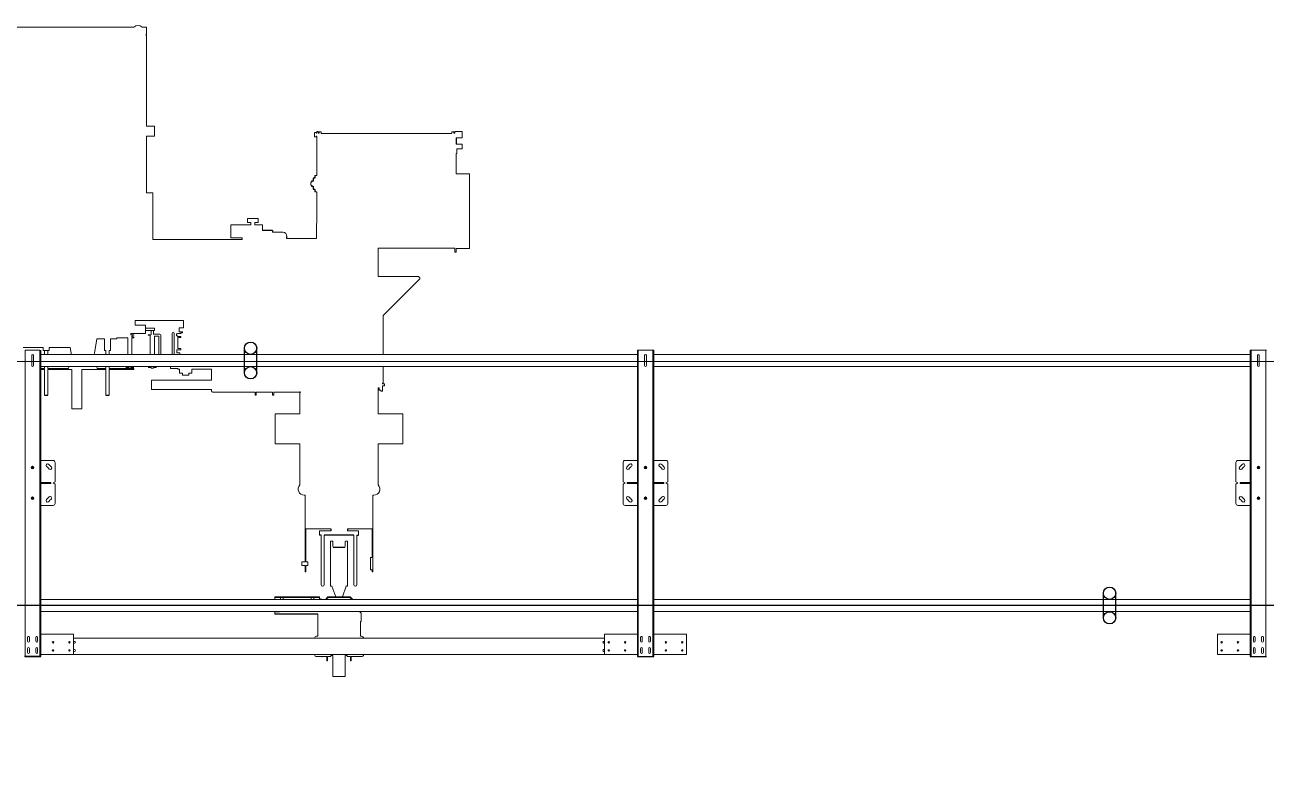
# Model space of a CAD drawing. Header units: inches. Extents: x -26985 to 86262, y -10753 to 149570.
# Drawn here: x -5993 to 83, y 132833 to 136526 of the extents above; entities that cross this region are included whole.
import ezdxf

# ---------------------------------------------------------------- set-up
doc = ezdxf.new("R2010")
doc.units = ezdxf.units.IN
doc.header["$MEASUREMENT"] = 0
doc.linetypes.add('CENTER2', pattern=[1.125, 0.75, -0.125, 0.125, -0.125])
doc.layers.add('DUCT-回风中心线', color=5, linetype='CENTER2')

msp = doc.modelspace()

# ---------------------------------------------------------------- linework, layer by layer
at = {"color": 0, "linetype": 'Continuous', "lineweight": 0}
for p, q in [((-5459.2, 136515.3), (-6130.8, 136515.3)), ((-5396.8, 136515.3), (-5418.4, 136515.3)), ((-5398.8, 136478.3), (-5396.8, 136478.3)), ((-5396.8, 136475.8), (-5398.8, 136475.8)), ((-5396.8, 136515.3), (-5396.8, 136478.3)), ((-5396.8, 136030.3), (-5396.8, 136475.8)), ((-5358.8, 136030.3), (-5396.8, 136030.3)), ((-5358.8, 135980.3), (-5358.8, 136030.3)), ((-4575.3, 135978.3), (-4575.3, 135998.3)), ((-4565.3, 135998.3), (-4575.3, 135998.3)), ((-4565.3, 135998.3), (-4565.3, 135993.3)), ((-4564.8, 135993.3), (-4565.3, 135993.3)), ((-4564.8, 135983.3), (-4565.3, 135983.3)), ((-4565.3, 135983.3), (-4565.3, 135978.3)), ((-4564.8, 135997.3), (-4563.8, 135997.3)), ((-4564.8, 135993.3), (-4564.8, 135997.3)), ((-4564.8, 135979.3), (-4564.8, 135983.3)), ((-4563.8, 135997.3), (-4563.8, 136003.3)), ((-4557.8, 136003.3), (-4563.8, 136003.3)), ((-4557.8, 136003.3), (-4557.8, 135996.3)), ((-4557.8, 135996.3), (-4552.8, 135996.3)), ((-4552.8, 136000.4), (-4552.8, 136001.8)), ((-4542.8, 136001.8), (-4552.8, 136001.8)), ((-4552.8, 136000.4), (-4552.8, 135996.3)), ((-4542.8, 136001.8), (-4542.8, 136000.4)), ((-4542.8, 135996.3), (-4542.8, 136000.4)), ((-4542.8, 135996.3), (-4541.8, 135996.3)), ((-4541.8, 135996.3), (-4541.8, 135993.3)), ((-3903.8, 135993.3), (-4541.8, 135993.3)), ((-3903.8, 135993.3), (-3903.8, 135996.3)), ((-3903.8, 135996.3), (-3902.8, 135996.3)), ((-3902.8, 135996.3), (-3902.8, 136001.8)), ((-3892.8, 136001.8), (-3902.8, 136001.8)), ((-3892.8, 136001.8), (-3892.8, 136000.4)), ((-3892.8, 135996.3), (-3892.8, 136000.4)), ((-3892.8, 135996.3), (-3887.8, 135996.3)), ((-3887.8, 135996.3), (-3887.8, 136003.3)), ((-3881.8, 136003.3), (-3887.8, 136003.3)), ((-3851.8, 136003.3), (-3881.8, 136003.3)), ((-3851.8, 136003.3), (-3851.8, 135973.3)), ((-5396.8, 135703.3), (-5396.8, 135980.3)), ((-5396.8, 135980.3), (-5358.8, 135980.3)), ((-4565.3, 135978.3), (-4575.3, 135978.3)), ((-4564.8, 135979.3), (-4563.8, 135979.3)), ((-4563.8, 135979.3), (-4563.8, 135788.8)), ((-3881.8, 135973.3), (-3851.8, 135973.3)), ((-3868.7, 135942.4), (-3881.8, 135942.4)), ((-3851.8, 135942.4), (-3868.7, 135942.4)), ((-3851.8, 135942.4), (-3851.8, 135921.2)), ((-3851.8, 135921.2), (-3851.8, 135918.3)), ((-3877.8, 135896.4), (-3881.8, 135896.4)), ((-3881.8, 135795.8), (-3881.8, 135896.4)), ((-3851.8, 135918.3), (-3877.8, 135918.3)), ((-3877.8, 135918.3), (-3877.8, 135896.4)), ((-4592.8, 135740.8), (-4592.8, 135755.8)), ((-4589.3, 135755.8), (-4592.8, 135755.8)), ((-4589.3, 135740.8), (-4592.8, 135740.8)), ((-4581.8, 135760.8), (-4589.3, 135760.8)), ((-4573.3, 135775.4), (-4581.8, 135775.4)), ((-4573.3, 135785.4), (-4573.3, 135788.8)), ((-4563.8, 135788.8), (-4573.3, 135788.8)), ((-3881.8, 135795.8), (-3815.8, 135795.8)), ((-3815.8, 135795.8), (-3815.8, 135430.8)), ((-5396.8, 135703.3), (-5366.8, 135703.3)), ((-5366.8, 135703.3), (-5366.8, 135475.3)), ((-4581.8, 135735.8), (-4589.3, 135735.8)), ((-4573.3, 135721.3), (-4581.8, 135721.3)), ((-4573.3, 135707.8), (-4573.3, 135711.3)), ((-4563.8, 135707.8), (-4573.3, 135707.8)), ((-4563.8, 135707.8), (-4563.8, 135628.3)), ((-4564.8, 135479.3), (-4563.8, 135628.3)), ((-4902.8, 135578.3), (-4850.8, 135578.3)), ((-4902.8, 135558.3), (-4902.8, 135578.3)), ((-4886.8, 135558.3), (-4902.8, 135558.3)), ((-4886.8, 135558.3), (-4886.8, 135547.3)), ((-4850.8, 135558.3), (-4866.8, 135558.3)), ((-4866.8, 135558.3), (-4866.8, 135547.3)), ((-4850.8, 135558.3), (-4850.8, 135578.3)), ((-4983.8, 135547.3), (-4886.8, 135547.3)), ((-4983.8, 135547.3), (-4983.8, 135483.3)), ((-4866.8, 135547.3), (-4829.8, 135547.3)), ((-4829.8, 135519.3), (-4829.8, 135547.3)), ((-4779.8, 135510.3), (-4759.8, 135510.3)), ((-4759.8, 135510.3), (-4729.8, 135510.3)), ((-5366.8, 135475.3), (-4928.3, 135475.3)), ((-4983.8, 135483.3), (-4928.3, 135483.3)), ((-4928.3, 135475.3), (-4928.3, 135483.3)), ((-4709.8, 135479.3), (-4684.8, 135479.3)), ((-4644.8, 135479.3), (-4684.8, 135479.3)), ((-4644.8, 135479.3), (-4639.8, 135479.3)), ((-4574.8, 135479.3), (-4639.8, 135479.3)), ((-4574.8, 135479.3), (-4564.8, 135479.3)), ((-4262.8, 135293.9), (-4262.8, 135433.3)), ((-3887.8, 135433.3), (-4262.5, 135433.3)), ((-3887.8, 135433.3), (-3887.8, 135423.3)), ((-3887.8, 135413.3), (-3887.8, 135423.3)), ((-3881.8, 135413.3), (-3887.8, 135413.3)), ((-3881.8, 135423.3), (-3881.8, 135430.8)), ((-3815.8, 135430.8), (-3881.8, 135430.8)), ((-3881.8, 135413.3), (-3881.8, 135423.3)), ((-4070.8, 135293.9), (-4262.8, 135293.9)), ((-4238.9, 135103.3), (-4058.8, 135283.3)), ((-4058.8, 135284.6), (-4058.8, 135285.5)), ((-4058.8, 135283.3), (-4058.8, 135284.6)), ((-5453.3, 135079.3), (-5453.3, 135055.3)), ((-5453.3, 135079.3), (-5215.8, 135079.3)), ((-5215.8, 135043.3), (-5215.8, 135079.3)), ((-4238.9, 135103.3), (-4238.8, 135093.4)), ((-4238.8, 134912.8), (-4238.8, 135093.4)), ((-5473.8, 135015.3), (-5401.8, 135015.3)), ((-5473.8, 135008.3), (-5473.8, 135015.3)), ((-5453.3, 135055.3), (-5401.8, 135055.3)), ((-5401.8, 135055.3), (-5401.8, 135015.3)), ((-5358.8, 135040.3), (-5401.8, 135040.3)), ((-5401.8, 135030.3), (-5358.8, 135030.3)), ((-5373.8, 135030.3), (-5373.8, 135010.9)), ((-5373.8, 135030.3), (-5373.8, 135010.9)), ((-5363.8, 135030.3), (-5363.8, 135011.3)), ((-5363.8, 135030.3), (-5363.8, 135011.3)), ((-5331.8, 135011.3), (-5363.8, 135011.3)), ((-5358.8, 135030.3), (-5358.8, 135040.3)), ((-5271.8, 134912.8), (-5271.8, 135016.3)), ((-5261.8, 134912.8), (-5261.8, 135016.3)), ((-5244.8, 135013.8), (-5249.8, 135013.8)), ((-5249.8, 135003.8), (-5249.8, 135013.8)), ((-5244.8, 135015.8), (-5244.8, 135015.8)), ((-5244.8, 135015.8), (-5244.8, 135013.8)), ((-5229.3, 135015.8), (-5244.8, 135015.8)), ((-5244.8, 135015.8), (-5244.8, 135013.8)), ((-5236.8, 135043.3), (-5236.8, 135042.3)), ((-5236.8, 135043.3), (-5226.8, 135043.3)), ((-5236.8, 135024.3), (-5236.8, 135042.3)), ((-5236.8, 135024.3), (-5236.8, 135023.3)), ((-5236.8, 135023.3), (-5226.8, 135023.3)), ((-5229.3, 135018.3), (-5229.3, 135018.3)), ((-5229.3, 135018.3), (-5229.3, 135015.8)), ((-5229.3, 135018.3), (-5221.8, 135018.3)), ((-5229.3, 135018.3), (-5229.3, 135015.8)), ((-5215.8, 135043.3), (-5226.8, 135043.3)), ((-5221.8, 135023.3), (-5226.8, 135023.3)), ((-5221.8, 135023.3), (-5221.8, 135018.3)), ((-5652.1, 134919.3), (-5639.7, 134989.3)), ((-5639.7, 134989.3), (-5602.3, 134989.3)), ((-5602.3, 134931.3), (-5602.3, 134989.3)), ((-5574.3, 134931.3), (-5574.3, 134989.3)), ((-5574.3, 134989.3), (-5543.3, 134989.3)), ((-5543.3, 134994.3), (-5488.8, 134994.3)), ((-5543.3, 134989.3), (-5543.3, 134994.3)), ((-5488.8, 134912.8), (-5488.8, 134994.3)), ((-5458.8, 135008.3), (-5473.8, 135008.3)), ((-5468.8, 134999.3), (-5468.8, 135001.4)), ((-5458.8, 134999.3), (-5468.8, 134999.3)), ((-5468.8, 134994.3), (-5458.8, 134994.3)), ((-5468.8, 134912.8), (-5468.8, 134994.3)), ((-5464.7, 135006.3), (-5458.8, 135007.3)), ((-5458.8, 135007.3), (-5458.8, 135008.3)), ((-5458.8, 134994.3), (-5458.8, 134999.3)), ((-5388.8, 135008.3), (-5376.4, 135008.3)), ((-5388.8, 135008.3), (-5388.8, 135007.3)), ((-5388.8, 135008.3), (-5376.4, 135008.3)), ((-5383, 135006.3), (-5388.8, 135007.3)), ((-5383, 135006.3), (-5388.8, 135007.3)), ((-5378.8, 135001.4), (-5378.8, 134912.8)), ((-5378.8, 135001.4), (-5378.8, 134912.8)), ((-5358.8, 135001.3), (-5358.8, 134912.8)), ((-5358.8, 135001.3), (-5358.8, 134912.8)), ((-5336.8, 135001.3), (-5358.8, 135001.3)), ((-5336.8, 134912.8), (-5336.8, 135001.3)), ((-5326.8, 134912.8), (-5326.8, 135006.3)), ((-5249.8, 135003.8), (-5244.8, 135003.8)), ((-5244.8, 135003.8), (-5244.8, 135000.8)), ((-5244.8, 135003.8), (-5244.8, 135000.8)), ((-5244.8, 135000.8), (-5244.8, 135000.8)), ((-5244.8, 135000.8), (-5229.3, 135000.8)), ((-5244.3, 134995.3), (-5244.3, 134995.3)), ((-5244.3, 134995.3), (-5244.3, 134950.3)), ((-5228.9, 134995.3), (-5244.3, 134995.3)), ((-5244.3, 134995.3), (-5244.3, 134950.3)), ((-5244.3, 134950.3), (-5244.3, 134950.3)), ((-5244.3, 134950.3), (-5244.3, 134950.3)), ((-5244.3, 134950.3), (-5244.3, 134942.3)), ((-5244.3, 134950.3), (-5244.3, 134942.3)), ((-5229.3, 135000.8), (-5229.3, 134996.4)), ((-5229.3, 135000.8), (-5229.3, 134996.4)), ((-5229.3, 134996.4), (-5229.3, 134996.4)), ((-5229.3, 134996.4), (-5228.9, 134996.4)), ((-5228.9, 134996.4), (-5228.9, 134995.3)), ((-5228.9, 134996.4), (-5228.9, 134995.3)), ((-5902.3, 134946.3), (-6000.8, 134946.3)), ((-5990.8, 134933.3), (-5918.8, 134933.3)), ((-5990.8, 133433.3), (-5990.8, 134933.3)), ((-5959.1, 134908.3), (-5959.1, 134858.3)), ((-5950.6, 134858.3), (-5950.6, 134908.3)), ((-5918.8, 134933.3), (-5918.8, 133433.3)), ((-5914.8, 133433.3), (-5914.8, 134933.3)), ((-5914.8, 134912.8), (-2994.8, 134912.8)), ((-5902.3, 134931.3), (-5902.3, 134946.3)), ((-5874.3, 134931.3), (-5902.3, 134931.3)), ((-5896.3, 134912.8), (-5896.3, 134931.3)), ((-5880.3, 134912.8), (-5880.3, 134931.3)), ((-5874.3, 134931.3), (-5874.3, 134946.3)), ((-5770.4, 134946.3), (-5874.3, 134946.3)), ((-5765.6, 134919.3), (-5770.4, 134946.3)), ((-5765.6, 134919.3), (-5766.8, 134912.8)), ((-5652.1, 134919.3), (-5650.9, 134912.8)), ((-5596.3, 134931.3), (-5602.3, 134931.3)), ((-5596.3, 134912.8), (-5596.3, 134931.3)), ((-5574.3, 134931.3), (-5580.3, 134931.3)), ((-5580.3, 134912.8), (-5580.3, 134931.3)), ((-5248.8, 134934.8), (-5248.8, 134934.8)), ((-5248.8, 134934.8), (-5248.8, 134919.8)), ((-5229.3, 134934.8), (-5248.8, 134934.8)), ((-5248.8, 134934.8), (-5248.8, 134919.8)), ((-5248.8, 134919.8), (-5248.8, 134919.8)), ((-5248.8, 134919.8), (-5234.3, 134919.8)), ((-5244.3, 134942.3), (-5244.3, 134942.3)), ((-5244.3, 134942.3), (-5229.3, 134942.3)), ((-5234.3, 134919.8), (-5234.3, 134912.8)), ((-5234.3, 134919.8), (-5234.3, 134912.8)), ((-5229.3, 134942.3), (-5229.3, 134934.8)), ((-5229.3, 134942.3), (-5229.3, 134934.8)), ((-2994.8, 134933.3), (-2914.8, 134933.3)), ((-2994.8, 134933.3), (-2994.8, 133433.3)), ((-2990.8, 133433.3), (-2990.8, 134933.3)), ((-2959.1, 134908.3), (-2959.1, 134858.3)), ((-2950.6, 134858.3), (-2950.6, 134908.3)), ((-2918.8, 134933.3), (-2918.8, 133433.3)), ((-2914.8, 133433.3), (-2914.8, 134933.3)), ((-2914.8, 134912.8), (5.2, 134912.8)), ((5.2, 134933.3), (85.2, 134933.3)), ((5.2, 134933.3), (5.2, 133433.3)), ((9.2, 133433.3), (9.2, 134933.3)), ((40.9, 134908.3), (40.9, 134858.3)), ((49.4, 134858.3), (49.4, 134908.3)), ((81.2, 134933.3), (81.2, 133433.3)), ((-5914.8, 134853.8), (-2994.8, 134853.8)), ((-5896.3, 134844.3), (-5914.8, 134844.3)), ((-5914.8, 134839.3), (-5896.3, 134839.3)), ((-5896.3, 134844.3), (-5896.3, 134853.8)), ((-5896.3, 134712.8), (-5896.3, 134839.3)), ((-5880.3, 134844.3), (-5880.3, 134853.8)), ((-5778.8, 134844.3), (-5880.3, 134844.3)), ((-5880.3, 134839.3), (-5763.3, 134839.3)), ((-5880.3, 134712.8), (-5880.3, 134839.3)), ((-5777.2, 134853.8), (-5778.8, 134844.3)), ((-5763.3, 134712.8), (-5763.3, 134839.3)), ((-5713.3, 134712.8), (-5713.3, 134839.3)), ((-5713.3, 134839.3), (-5596.3, 134839.3)), ((-5640.5, 134853.8), (-5638.8, 134844.3)), ((-5596.3, 134844.3), (-5638.8, 134844.3)), ((-5596.3, 134844.3), (-5596.3, 134853.8)), ((-5596.3, 134712.8), (-5596.3, 134839.3)), ((-5580.3, 134844.3), (-5580.3, 134853.8)), ((-5458.8, 134844.3), (-5580.3, 134844.3)), ((-5580.3, 134839.3), (-5458.8, 134839.3)), ((-5580.3, 134712.8), (-5580.3, 134839.3)), ((-5493, 134850.4), (-5498.8, 134849.3)), ((-5498.8, 134848.3), (-5498.8, 134849.3)), ((-5483.8, 134848.3), (-5498.8, 134848.3)), ((-5483.8, 134845.3), (-5483.8, 134848.3)), ((-5473.8, 134845.3), (-5483.8, 134845.3)), ((-5473.8, 134845.3), (-5473.8, 134848.3)), ((-5458.8, 134848.3), (-5473.8, 134848.3)), ((-5464.7, 134850.4), (-5458.8, 134849.3)), ((-5458.8, 134848.3), (-5458.8, 134849.3)), ((-5458.8, 134839.3), (-5458.8, 134844.3)), ((-5383, 134850.4), (-5388.8, 134849.3)), ((-5388.8, 134849.3), (-5388.8, 134848.3)), ((-5388.8, 134848.3), (-5373.8, 134848.3)), ((-5373.8, 134848.3), (-5373.8, 134845.3)), ((-5363.8, 134845.3), (-5373.8, 134845.3)), ((-5363.8, 134848.3), (-5348.8, 134848.3)), ((-5363.8, 134848.3), (-5363.8, 134845.3)), ((-5354.7, 134850.4), (-5348.8, 134849.3)), ((-5348.8, 134849.3), (-5348.8, 134848.3)), ((-5279.3, 134853.8), (-5279.3, 134844.3)), ((-5279.3, 134844.3), (-5243.8, 134844.3)), ((-5243.8, 134844.3), (-5243.8, 134840.3)), ((-5236.3, 134840.3), (-5243.8, 134840.3)), ((-5236.3, 134820.3), (-5236.3, 134840.3)), ((-5175.3, 134820.3), (-5175.3, 134840.3)), ((-5078.8, 134840.3), (-5175.3, 134840.3)), ((-5078.8, 134840.3), (-5078.8, 134838.8)), ((-5078.8, 134838.8), (-5078.8, 134785.8)), ((-4238.8, 134834.3), (-4238.8, 134853.8)), ((-4238.8, 134830), (-4238.8, 134834.3)), ((-4238.8, 134789.8), (-4238.8, 134830)), ((-2914.8, 134853.8), (5.2, 134853.8)), ((-5372.8, 134740.8), (-5372.8, 134785.8)), ((-5372.8, 134785.8), (-5078.8, 134785.8)), ((-5220.8, 134820.3), (-5236.3, 134820.3)), ((-5220.8, 134811.3), (-5220.8, 134820.3)), ((-5215.8, 134811.3), (-5220.8, 134811.3)), ((-5215.8, 134810.3), (-5215.8, 134811.3)), ((-5195.8, 134810.3), (-5215.8, 134810.3)), ((-5190.8, 134811.3), (-5195.8, 134811.3)), ((-5195.8, 134810.3), (-5195.8, 134811.3)), ((-5175.3, 134820.3), (-5190.8, 134820.3)), ((-5190.8, 134811.3), (-5190.8, 134820.3)), ((-4242.8, 134772.2), (-4238.8, 134772.2)), ((-4242.8, 134768.3), (-4242.8, 134772.2)), ((-4232.8, 134768.3), (-4242.8, 134768.3)), ((-4238.8, 134789.8), (-4238.8, 134787.1)), ((-4238.8, 134773.2), (-4238.8, 134787.1)), ((-4238.8, 134773.2), (-4238.8, 134772.2)), ((-4232.8, 134768.3), (-4232.8, 134758.3)), ((-5763.3, 134646.3), (-5763.3, 134712.8)), ((-5713.3, 134646.3), (-5713.3, 134712.8)), ((-5078.8, 134740.8), (-5372.8, 134740.8)), ((-5078.8, 134740.8), (-5078.8, 134731.8)), ((-5076.8, 134731.8), (-5078.8, 134731.8)), ((-5076.8, 134729.3), (-5076.8, 134731.8)), ((-5074.3, 134729.3), (-5076.8, 134729.3)), ((-5074.3, 134727.3), (-5074.3, 134729.3)), ((-4865.8, 134727.3), (-5074.3, 134727.3)), ((-4865.8, 134723.3), (-4865.8, 134727.3)), ((-4865.8, 134713.3), (-4865.8, 134723.3)), ((-4865.8, 134713.3), (-4859.8, 134713.3)), ((-4859.8, 134723.3), (-4859.8, 134727.3)), ((-4859.8, 134727.3), (-4779.8, 134727.3)), ((-4859.8, 134723.3), (-4859.8, 134713.3)), ((-4779.8, 134723.3), (-4779.8, 134727.3)), ((-4779.8, 134713.3), (-4779.8, 134723.3)), ((-4779.8, 134713.3), (-4773.8, 134713.3)), ((-4773.8, 134723.3), (-4773.8, 134727.3)), ((-4773.8, 134727.3), (-4647.3, 134727.3)), ((-4773.8, 134723.3), (-4773.8, 134713.3)), ((-4644.8, 134729.3), (-4647.3, 134729.3)), ((-4647.3, 134727.3), (-4647.3, 134729.3)), ((-4646.8, 134726.8), (-4644.8, 134726.8)), ((-4646.8, 134653.8), (-4646.8, 134726.8)), ((-4262.8, 134712.8), (-4262.8, 134749.3)), ((-4258.8, 134749.3), (-4262.8, 134749.3)), ((-4262.8, 134622.3), (-4262.8, 134712.8)), ((-4258.8, 134749.3), (-4258.8, 134738.3)), ((-4250.8, 134738.3), (-4258.8, 134738.3)), ((-4250.8, 134733.3), (-4250.8, 134738.3)), ((-4250.8, 134733.3), (-4242.8, 134733.3)), ((-4242.8, 134738.3), (-4242.8, 134758.3)), ((-4232.8, 134758.3), (-4242.8, 134758.3)), ((-4242.8, 134738.3), (-4242.8, 134733.3)), ((-2914.8, 134733.3), (-2918.8, 134733.3)), ((-5763.3, 134646.3), (-5713.3, 134646.3)), ((-4646.8, 134622.3), (-4646.8, 134653.8)), ((-4717.3, 134622.3), (-4767.3, 134622.3)), ((-4767.3, 134618.3), (-4767.3, 134622.3)), ((-4767.3, 134478.3), (-4767.3, 134618.3)), ((-4717.3, 134622.3), (-4646.8, 134622.3)), ((-4192.3, 134622.3), (-4262.8, 134622.3)), ((-4192.3, 134622.3), (-4142.3, 134622.3)), ((-4142.3, 134618.3), (-4142.3, 134622.3)), ((-4142.3, 134478.3), (-4142.3, 134618.3)), ((-4767.3, 134474.3), (-4767.3, 134478.3)), ((-4767.3, 134474.3), (-4717.3, 134474.3)), ((-4657.3, 134474.3), (-4717.3, 134474.3)), ((-4657.3, 134474.3), (-4646.8, 134474.3)), ((-4646.8, 134273.7), (-4646.8, 134474.3)), ((-4262.8, 134273.7), (-4262.8, 134474.3)), ((-4262.8, 134474.3), (-4192.3, 134474.3)), ((-4142.3, 134474.3), (-4192.3, 134474.3)), ((-4142.3, 134474.3), (-4142.3, 134478.3)), ((-5957.8, 134356.6), (-5957.8, 134360)), ((-5951.8, 134356.6), (-5951.8, 134360)), ((-5854.8, 134393.3), (-5914.8, 134393.3)), ((-5844.8, 134289.1), (-5844.8, 134383.3)), ((-3064.8, 134383.3), (-3064.8, 134289.1)), ((-2994.8, 134393.3), (-3054.8, 134393.3)), ((-2957.8, 134356.6), (-2957.8, 134360)), ((-2951.8, 134356.6), (-2951.8, 134360)), ((-2854.8, 134393.3), (-2914.8, 134393.3)), ((-2844.8, 134289.1), (-2844.8, 134383.3)), ((-64.8, 134383.3), (-64.8, 134289.1)), ((5.2, 134393.3), (-54.8, 134393.3)), ((42.2, 134356.6), (42.2, 134360)), ((48.2, 134356.6), (48.2, 134360)), ((-5914.8, 134286.3), (-5904.8, 134286.3)), ((-5914.8, 134283.3), (-5914.8, 134083.3)), ((-5914.8, 134280.3), (-5904.8, 134280.3)), ((-5904.8, 134286.3), (-5904.8, 134280.3)), ((-5904.8, 134286.3), (-5864.8, 134286.3)), ((-5904.8, 134280.3), (-5864.8, 134280.3)), ((-5864.8, 134286.3), (-5864.8, 134280.3)), ((-5854.8, 134283.3), (-5844.8, 134289.1)), ((-5844.8, 134277.6), (-5854.8, 134283.3)), ((-3064.8, 134289.1), (-3054.8, 134283.3)), ((-3054.8, 134283.3), (-3064.8, 134277.6)), ((-3004.8, 134286.3), (-3044.8, 134286.3)), ((-3044.8, 134286.3), (-3044.8, 134280.3)), ((-3004.8, 134280.3), (-3044.8, 134280.3)), ((-2994.8, 134286.3), (-3004.8, 134286.3)), ((-3004.8, 134286.3), (-3004.8, 134280.3)), ((-2994.8, 134280.3), (-3004.8, 134280.3)), ((-2914.8, 134286.3), (-2904.8, 134286.3)), ((-2914.8, 134283.3), (-2914.8, 134083.3)), ((-2914.8, 134280.3), (-2904.8, 134280.3)), ((-2904.8, 134286.3), (-2904.8, 134280.3)), ((-2904.8, 134286.3), (-2864.8, 134286.3)), ((-2904.8, 134280.3), (-2864.8, 134280.3)), ((-2864.8, 134286.3), (-2864.8, 134280.3)), ((-2854.8, 134283.3), (-2844.8, 134289.1)), ((-2844.8, 134277.6), (-2854.8, 134283.3)), ((-64.8, 134289.1), (-54.8, 134283.3)), ((-54.8, 134283.3), (-64.8, 134277.6)), ((-4.8, 134286.3), (-44.8, 134286.3)), ((-44.8, 134286.3), (-44.8, 134280.3)), ((-4.8, 134280.3), (-44.8, 134280.3)), ((5.2, 134286.3), (-4.8, 134286.3)), ((-4.8, 134286.3), (-4.8, 134280.3)), ((5.2, 134280.3), (-4.8, 134280.3)), ((-5844.8, 134183.3), (-5844.8, 134277.6)), ((-4620.8, 134028.3), (-4620.8, 134223.6)), ((-4288.8, 134223.6), (-4288.8, 134038.3)), ((-3064.8, 134277.6), (-3064.8, 134183.3)), ((-2844.8, 134183.3), (-2844.8, 134277.6)), ((-64.8, 134277.6), (-64.8, 134183.3)), ((-5957.8, 134210), (-5957.8, 134206.6)), ((-5951.8, 134210), (-5951.8, 134206.6)), ((-5914.8, 134173.3), (-5854.8, 134173.3)), ((-3054.8, 134173.3), (-2994.8, 134173.3)), ((-2957.8, 134210), (-2957.8, 134206.6)), ((-2951.8, 134210), (-2951.8, 134206.6)), ((-2914.8, 134173.3), (-2854.8, 134173.3)), ((-54.8, 134173.3), (5.2, 134173.3)), ((42.2, 134210), (42.2, 134206.6)), ((48.2, 134210), (48.2, 134206.6)), ((-4616.8, 134038.3), (-4616.8, 134058.3)), ((-4616.8, 134058.3), (-4495.8, 134058.3)), ((-4616.8, 134038.3), (-4616.8, 134028.3)), ((-4549.8, 134028.3), (-4549.8, 134048.3)), ((-4495.8, 134048.3), (-4549.8, 134048.3)), ((-4520.8, 134058.3), (-4514.8, 134058.3)), ((-4292.8, 134058.3), (-4413.8, 134058.3)), ((-4359.8, 134048.3), (-4413.8, 134048.3)), ((-4394.8, 134058.3), (-4388.8, 134058.3)), ((-4359.8, 134028.3), (-4359.8, 134048.3)), ((-4292.8, 134028.3), (-4292.8, 134058.3)), ((-4288.8, 134038.3), (-4288.8, 134028.3)), ((-4620.8, 134028.3), (-4620.8, 134018.3)), ((-4620.8, 134018.3), (-4620.8, 133897.3)), ((-4616.8, 134018.3), (-4616.8, 134028.3)), ((-4616.8, 133897.3), (-4616.8, 134018.3)), ((-4542.3, 133818.3), (-4542.3, 134028.3)), ((-4527.3, 133785.8), (-4527.3, 134028.3)), ((-4494.8, 133998.3), (-4496.8, 133998.3)), ((-4496.8, 133778.3), (-4496.8, 133998.3)), ((-4494.8, 133998.3), (-4487.3, 133998.3)), ((-4484.8, 133995.8), (-4484.8, 133975.8)), ((-4484.8, 133975.8), (-4482.9, 133969.3)), ((-4424.8, 133975.8), (-4426.8, 133969.3)), ((-4424.8, 133995.8), (-4424.8, 133975.8)), ((-4414.8, 133998.3), (-4422.3, 133998.3)), ((-4412.8, 133998.3), (-4414.8, 133998.3)), ((-4412.8, 133778.3), (-4412.8, 133998.3)), ((-4382.3, 133785.8), (-4382.3, 134028.3)), ((-4367.3, 133958.3), (-4367.3, 134028.3)), ((-4292.8, 134028.3), (-4292.8, 134018.3)), ((-4292.8, 134018.3), (-4292.8, 133918.3)), ((-4288.8, 134018.3), (-4288.8, 134028.3)), ((-4288.8, 133858.3), (-4288.8, 134018.3)), ((-4367.3, 133785.8), (-4367.3, 133958.3)), ((-4292.8, 133918.3), (-4300.3, 133918.3)), ((-4300.3, 133918.3), (-4300.3, 133858.3)), ((-4636.8, 133897.3), (-4636.8, 133879.3)), ((-4636.8, 133897.3), (-4620.8, 133897.3)), ((-4636.8, 133879.3), (-4620.8, 133879.3)), ((-4620.8, 133848.3), (-4620.8, 133879.3)), ((-4616.8, 133897.3), (-4606.8, 133897.3)), ((-4616.8, 133879.3), (-4606.8, 133879.3)), ((-4616.8, 133879.3), (-4616.8, 133848.3)), ((-4606.8, 133879.3), (-4606.8, 133897.3)), ((-4292.8, 133858.3), (-4300.3, 133858.3)), ((-4292.8, 133848.3), (-4292.8, 133858.3)), ((-4288.8, 133858.3), (-4288.8, 133848.3)), ((-4620.8, 133848.3), (-4616.8, 133848.3)), ((-4542.3, 133785.8), (-4542.3, 133818.3)), ((-4292.8, 133848.3), (-4288.8, 133848.3)), ((-4496.8, 133778.3), (-4494.8, 133778.3)), ((-4488.4, 133778.3), (-4494.8, 133778.3)), ((-4471.3, 133725.3), (-4489.8, 133778.3)), ((-4438.4, 133725.3), (-4419.9, 133778.3)), ((-4421.3, 133778.3), (-4414.8, 133778.3)), ((-4414.8, 133778.3), (-4412.8, 133778.3)), ((-5914.8, 133712.8), (-2994.8, 133712.8)), ((-4549.8, 133725.3), (-4769.8, 133725.3)), ((-4769.8, 133725.3), (-4769.8, 133723.3)), ((-4549.8, 133723.3), (-4769.8, 133723.3)), ((-4769.8, 133723.3), (-4769.8, 133715.8)), ((-4767.3, 133713.3), (-4747.3, 133713.3)), ((-4747.3, 133713.3), (-4745.6, 133712.8)), ((-4740.8, 133723.3), (-4740.8, 133712.8)), ((-4728.8, 133723.3), (-4728.8, 133712.8)), ((-4590.8, 133723.3), (-4590.8, 133712.8)), ((-4578.8, 133723.3), (-4578.8, 133712.8)), ((-4549.8, 133723.3), (-4549.8, 133725.3)), ((-4549.8, 133716.9), (-4549.8, 133723.3)), ((-4534.2, 133712.8), (-4549.8, 133718.3)), ((-4538.3, 133712.8), (-4549.8, 133716.9)), ((-4521.6, 133712.8), (-4509.1, 133725.3)), ((-4508.3, 133723.3), (-4518.8, 133712.8)), ((-4508.3, 133723.3), (-4518.8, 133712.8)), ((-4509.1, 133725.3), (-4400.6, 133725.3)), ((-4401.4, 133723.3), (-4508.3, 133723.3)), ((-4401.4, 133723.3), (-4508.3, 133723.3)), ((-4401.4, 133723.3), (-4390.9, 133712.8)), ((-4390.9, 133712.8), (-4401.4, 133723.3)), ((-4400.6, 133725.3), (-4388.1, 133712.8)), ((-2914.8, 133712.8), (5.2, 133712.8)), ((-5914.8, 133653.8), (-2994.8, 133653.8)), ((-4769.8, 133643.3), (-4769.8, 133650.8)), ((-4769.8, 133643.3), (-4769.8, 133641.3)), ((-4767.3, 133653.3), (-4747.3, 133653.3)), ((-4747.3, 133653.3), (-4745.6, 133653.8)), ((-4559.1, 133533.3), (-4559.1, 133641.3)), ((-4347.1, 133647.8), (-4350.6, 133647.8)), ((-4347.1, 133647.8), (-4347.1, 133626.8)), ((-4347.1, 133626.8), (-4347.1, 133605.8)), ((-2914.8, 133653.8), (5.2, 133653.8)), ((-4557.1, 133595.3), (-4557.1, 133595.3)), ((-4347.1, 133605.8), (-4350.6, 133605.8)), ((-4350.6, 133605.8), (-4350.6, 133533.3)), ((-5979.1, 133508.3), (-5979.1, 133528.3)), ((-5970.6, 133528.3), (-5970.6, 133508.3)), ((-5939.1, 133528.3), (-5939.1, 133508.3)), ((-5930.6, 133508.3), (-5930.6, 133528.3)), ((-5914.8, 133543.3), (-5754.8, 133543.3)), ((-5754.8, 133543.3), (-5754.8, 133443.3)), ((-5754.8, 133523.3), (-3154.8, 133523.3)), ((-5754.8, 133507.6), (-5749.8, 133507.6)), ((-5749.8, 133499.1), (-5754.8, 133499.1)), ((-4559.1, 133533.3), (-4564.8, 133533.3)), ((-4556.8, 133533.3), (-4557.1, 133533.3)), ((-4352.8, 133533.3), (-4352.6, 133533.3)), ((-4350.6, 133533.3), (-4344.8, 133533.3)), ((-3154.8, 133507.6), (-3159.8, 133507.6)), ((-3159.8, 133499.1), (-3154.8, 133499.1)), ((-3154.8, 133543.3), (-2994.8, 133543.3)), ((-3154.8, 133543.3), (-3154.8, 133443.3)), ((-2979.1, 133508.3), (-2979.1, 133528.3)), ((-2970.6, 133528.3), (-2970.6, 133508.3)), ((-2939.1, 133528.3), (-2939.1, 133508.3)), ((-2930.6, 133508.3), (-2930.6, 133528.3)), ((-2914.8, 133543.3), (-2754.8, 133543.3)), ((-2754.8, 133543.3), (-2754.8, 133443.3)), ((-154.8, 133543.3), (5.2, 133543.3)), ((-154.8, 133543.3), (-154.8, 133443.3)), ((20.9, 133508.3), (20.9, 133528.3)), ((29.4, 133528.3), (29.4, 133508.3)), ((60.9, 133528.3), (60.9, 133508.3)), ((69.4, 133508.3), (69.4, 133528.3)), ((-5979.1, 133453.3), (-5979.1, 133473.3)), ((-5970.6, 133473.3), (-5970.6, 133453.3)), ((-5939.1, 133453.3), (-5939.1, 133473.3)), ((-5930.6, 133473.3), (-5930.6, 133453.3)), ((-5754.8, 133443.3), (-5914.8, 133443.3)), ((-5754.8, 133467.6), (-5749.8, 133467.6)), ((-5749.8, 133459.1), (-5754.8, 133459.1)), ((-5754.8, 133443.3), (-4514.8, 133443.3)), ((-4564.8, 133433.3), (-4538.9, 133433.3)), ((-4536.9, 133431.9), (-4538.9, 133431.9)), ((-4536.9, 133433.3), (-4514.8, 133433.3)), ((-4394.8, 133443.3), (-4514.8, 133443.3)), ((-4514.8, 133433.3), (-4514.8, 133413.3)), ((-4510.8, 133413.3), (-4510.8, 133433.3)), ((-4510.8, 133433.3), (-4500.8, 133433.3)), ((-4494.8, 133433.3), (-4500.8, 133433.3)), ((-4494.8, 133439.3), (-4484.8, 133439.3)), ((-4494.8, 133433.3), (-4494.8, 133439.3)), ((-4484.8, 133439.3), (-4484.8, 133335.6)), ((-4424.8, 133335.6), (-4424.8, 133439.3)), ((-4424.8, 133439.3), (-4414.8, 133439.3)), ((-4414.8, 133433.3), (-4414.8, 133439.3)), ((-4414.8, 133433.3), (-4408.8, 133433.3)), ((-4398.8, 133433.3), (-4408.8, 133433.3)), ((-4398.8, 133433.3), (-4398.8, 133413.3)), ((-4394.8, 133443.3), (-3154.8, 133443.3)), ((-4394.8, 133413.3), (-4394.8, 133433.3)), ((-4344.8, 133433.3), (-4394.8, 133433.3)), ((-3154.8, 133467.6), (-3159.8, 133467.6)), ((-3159.8, 133459.1), (-3154.8, 133459.1)), ((-2994.8, 133443.3), (-3154.8, 133443.3)), ((-2979.1, 133453.3), (-2979.1, 133473.3)), ((-2970.6, 133473.3), (-2970.6, 133453.3)), ((-2939.1, 133453.3), (-2939.1, 133473.3)), ((-2930.6, 133473.3), (-2930.6, 133453.3)), ((-2754.8, 133443.3), (-2914.8, 133443.3)), ((5.2, 133443.3), (-154.8, 133443.3)), ((20.9, 133453.3), (20.9, 133473.3)), ((29.4, 133473.3), (29.4, 133453.3)), ((60.9, 133453.3), (60.9, 133473.3)), ((69.4, 133473.3), (69.4, 133453.3)), ((-4510.8, 133413.3), (-4514.8, 133413.3)), ((-4394.8, 133413.3), (-4398.8, 133413.3)), ((-4479.8, 133335.6), (-4484.8, 133335.6)), ((-4429.8, 133335.6), (-4479.8, 133335.6)), ((-4424.8, 133335.6), (-4429.8, 133335.6))]:
    msp.add_line(p, q, dxfattribs=at)
for p, q in [((-5398.8, 136475.8), (-5398.8, 136478.3)), ((-3881.8, 135973.3), (-3881.8, 135942.4)), ((-4581.8, 135760.8), (-4589.3, 135760.8)), ((-4589.3, 135760.8), (-4589.3, 135755.8)), ((-4589.3, 135740.8), (-4589.3, 135735.8)), ((-4573.3, 135775.4), (-4581.8, 135775.4)), ((-4581.8, 135775.4), (-4581.8, 135760.8)), ((-4573.3, 135785.4), (-4573.3, 135775.4)), ((-4589.3, 135735.8), (-4581.8, 135735.8)), ((-4581.8, 135735.8), (-4581.8, 135721.3)), ((-4581.8, 135721.3), (-4573.3, 135721.3)), ((-4573.3, 135721.3), (-4573.3, 135711.3)), ((-4779.8, 135519.3), (-4829.8, 135519.3)), ((-4779.8, 135519.3), (-4779.8, 135510.3)), ((-4709.8, 135479.3), (-4709.8, 135490.3)), ((-4644.8, 134729.3), (-4644.8, 134726.8)), ((-4495.8, 134058.3), (-4495.8, 134048.3)), ((-4413.8, 134058.3), (-4413.8, 134048.3)), ((-4542.3, 134028.3), (-4549.8, 134028.3)), ((-4382.3, 134028.3), (-4527.3, 134028.3)), ((-4367.3, 134028.3), (-4359.8, 134028.3)), ((-4482.9, 133969.3), (-4426.8, 133969.3)), ((-4559.1, 133641.3), (-4769.8, 133641.3)), ((-4350.6, 133647.8), (-4350.6, 133653.8)), ((-4538.9, 133431.9), (-4538.9, 133433.3)), ((-4536.9, 133431.9), (-4536.9, 133433.3))]:
    msp.add_line(p, q)
for centre, radius in [((-5954.8, 134358.3), 6.5), ((-2954.8, 134358.3), 6.5), ((45.2, 134358.3), 6.5), ((-5954.8, 134208.3), 6.5), ((-2954.8, 134208.3), 6.5), ((45.2, 134208.3), 6.5), ((-3134.8, 133503.3), 3.4), ((-3054.8, 133503.3), 3.4), ((-134.8, 133503.3), 3.4), ((-54.8, 133503.3), 3.4), ((-3134.8, 133463.3), 3.4), ((-3054.8, 133463.3), 3.4), ((-134.8, 133463.3), 3.4), ((-54.8, 133463.3), 3.4)]:
    msp.add_circle(centre, radius, dxfattribs=at)
at = {"color": 0, "linetype": 'Continuous', "lineweight": 0, "extrusion": (1.48872e-34, 8.10423e-19, -1)}
for centre, radius in [((5954.8, 134358.3), 3.45), ((2954.8, 134358.3), 3.45), ((-45.2, 134358.3), 3.45), ((5954.8, 134208.3), 3.45), ((2954.8, 134208.3), 3.45), ((-45.2, 134208.3), 3.45), ((5854.8, 133503.3), 3.4), ((5774.8, 133503.3), 3.4), ((2854.8, 133503.3), 3.4), ((2774.8, 133503.3), 3.4), ((5854.8, 133463.3), 3.4), ((5774.8, 133463.3), 3.4), ((2854.8, 133463.3), 3.4), ((2774.8, 133463.3), 3.4)]:
    msp.add_circle(centre, radius, dxfattribs=at)
at = {"color": 0, "linetype": 'Continuous', "lineweight": 0, "extrusion": (-3.22925e-30, 8.10423e-19, -1)}
msp.add_arc((5438.8, 136493.3), 30, 47.16657, 132.83343, dxfattribs=at)
at = {"color": 0, "linetype": 'Continuous', "lineweight": 0, "extrusion": (1.48872e-34, 8.10423e-19, -1)}
for centre, radius, start, end in [((4729.8, 135490.3), 20, 90, 180), ((5371.8, 135006.3), 5, 23.57818, 66.4218), ((5371.8, 135006.3), 5, 23.57818, 66.4218), ((5331.8, 135006.3), 5, 90, 180), ((5266.8, 135016.3), 5, 0, 180), ((5463.8, 135001.4), 5, 0, 80), ((5493.8, 134855.3), 5, 180, 260), ((5383.8, 134855.3), 5, 180, 260), ((5924.8, 134283.3), 10, 179.7923, 180), ((2924.8, 134283.3), 10, 179.7923, 180), ((4534.8, 133785.8), 7.5, 180, 0), ((4374.8, 133785.8), 7.5, 180, 0), ((5974.8, 133528.3), 4.25, 0, 180), ((5974.8, 133508.3), 4.25, 180, 0), ((5749.8, 133503.3), 4.25, 90, 270), ((4344.8, 133523.3), 10, 90, 180), ((2974.8, 133528.3), 4.25, 0, 180), ((2974.8, 133508.3), 4.25, 180, 0), ((-25.2, 133528.3), 4.25, 0, 180), ((-25.2, 133508.3), 4.25, 180, 0), ((5974.8, 133473.3), 4.25, 0, 180), ((5974.8, 133453.3), 4.25, 180, 0), ((5934.8, 133473.3), 4.25, 0, 180), ((5934.8, 133453.3), 4.25, 180, 0), ((5749.8, 133463.3), 4.25, 90, 270), ((2974.8, 133473.3), 4.25, 0, 180), ((2974.8, 133453.3), 4.25, 180, 0), ((2934.8, 133473.3), 4.25, 0, 180), ((2934.8, 133453.3), 4.25, 180, 0), ((-25.2, 133473.3), 4.25, 0, 180), ((-25.2, 133453.3), 4.25, 180, 0), ((-65.2, 133473.3), 4.25, 0, 180), ((-65.2, 133453.3), 4.25, 180, 0)]:
    msp.add_arc(centre, radius, start, end, dxfattribs=at)
at = {"color": 0, "linetype": 'Continuous', "lineweight": 0, "extrusion": (8.90082e-28, 8.10423e-19, -1)}
msp.add_arc((4284.8, 135453.3), 30, 221.81031, 222.83343, dxfattribs=at)
at = {"color": 0, "linetype": 'Continuous', "lineweight": 0, "extrusion": (-6.0141e-33, 8.10423e-19, -1)}
for centre, radius, start, end in [((5383.8, 135001.4), 5, 100, 180), ((5383.8, 135001.4), 5, 100, 180), ((4624.8, 134253.3), 30, 262.33774, 270)]:
    msp.add_arc(centre, radius, start, end, dxfattribs=at)
at = {"color": 0, "linetype": 'Continuous', "lineweight": 0}
for centre, radius, start, end in [((-5954.8, 134908.3), 4.25, 0, 180), ((-2954.8, 134908.3), 4.25, 0, 180), ((45.2, 134908.3), 4.25, 0, 180), ((-5954.8, 134858.3), 4.25, 180, 0), ((-2954.8, 134858.3), 4.25, 180, 0), ((45.2, 134858.3), 4.25, 180, 0), ((-5882.1, 134370), 7, 50, 230), ((-5954.8, 134283.3), 120.1, 40, 50), ((-5868.2, 134356.1), 7, 220, 40), ((-5854.8, 134383.3), 10, 0, 90), ((-3054.8, 134383.3), 10, 90, 180), ((-3041.5, 134356.1), 7, 140, 320), ((-2954.8, 134283.3), 120.1, 130, 140), ((-3027.6, 134370), 7, 310, 130), ((-2882.1, 134370), 7, 50, 230), ((-2954.8, 134283.3), 120.1, 40, 50), ((-2868.2, 134356.1), 7, 220, 40), ((-2854.8, 134383.3), 10, 0, 90), ((-54.8, 134383.3), 10, 90, 180), ((-41.5, 134356.1), 7, 140, 320), ((45.2, 134283.3), 120.1, 130, 140), ((-27.6, 134370), 7, 310, 130), ((-4284.8, 134253.3), 30, 262.33774, 270), ((-4284.8, 134253.3), 30, 270, 42.83343), ((-5882.1, 134196.7), 7, 130, 310), ((-5954.8, 134283.3), 120.1, 310, 320), ((-5868.2, 134210.6), 7, 320, 140), ((-5854.8, 134183.3), 10, 270, 0), ((-3054.8, 134183.3), 10, 180, 270), ((-3041.5, 134210.6), 7, 40, 220), ((-2954.8, 134283.3), 120.1, 220, 230), ((-3027.6, 134196.7), 7, 230, 50), ((-2882.1, 134196.7), 7, 130, 310), ((-2954.8, 134283.3), 120.1, 310, 320), ((-2868.2, 134210.6), 7, 320, 140), ((-2854.8, 134183.3), 10, 270, 0), ((-54.8, 134183.3), 10, 180, 270), ((-41.5, 134210.6), 7, 40, 220), ((45.2, 134283.3), 120.1, 220, 230), ((-27.6, 134196.7), 7, 230, 50), ((-4422.3, 133995.8), 2.5, 90, 180), ((-4767.3, 133715.8), 2.5, 180, 270), ((-5934.8, 133528.3), 4.25, 0, 180), ((-5934.8, 133508.3), 4.25, 180, 0), ((-4564.8, 133523.3), 10, 90, 180), ((-3159.8, 133503.3), 4.25, 90, 270), ((-2934.8, 133528.3), 4.25, 0, 180), ((-2934.8, 133508.3), 4.25, 180, 0), ((65.2, 133528.3), 4.25, 0, 180), ((65.2, 133508.3), 4.25, 180, 0), ((-4564.8, 133443.3), 10, 180, 270), ((-3159.8, 133463.3), 4.25, 90, 270)]:
    msp.add_arc(centre, radius, start, end, dxfattribs=at)
at = {"color": 0, "linetype": 'Continuous', "lineweight": 0, "extrusion": (6.31185e-33, 8.10423e-19, -1)}
for centre in [(5463.8, 134855.3), (5353.8, 134855.3)]:
    msp.add_arc(centre, 5, 280, 0, dxfattribs=at)
at = {"color": 0, "linetype": 'Continuous', "lineweight": 0, "extrusion": (1.78481e-29, 8.10423e-19, -1)}
for centre, start, end in [((5954.8, 134283.3), 130, 140), ((2954.8, 134283.3), 130, 140), ((2954.8, 134283.3), 310, 320), ((-45.2, 134283.3), 310, 320)]:
    msp.add_arc(centre, 106.1, start, end, dxfattribs=at)
at = {"color": 0, "linetype": 'Continuous', "lineweight": 0, "extrusion": (-3.57304e-31, 8.10423e-19, -1)}
for centre, start, end in [((2954.8, 134283.3), 40, 50), ((-45.2, 134283.3), 40, 50), ((5954.8, 134283.3), 220, 230), ((2954.8, 134283.3), 220, 230)]:
    msp.add_arc(centre, 106.1, start, end, dxfattribs=at)
at = {"color": 0, "linetype": 'Continuous', "lineweight": 0, "extrusion": (3.01526e-33, 8.10423e-19, -1)}
msp.add_arc((4624.8, 134253.3), 30, 270, 42.83343, dxfattribs=at)
at = {"color": 0, "linetype": 'Continuous', "lineweight": 0, "extrusion": (-1.27789e-31, 8.10423e-19, -1)}
msp.add_arc((4487.3, 133995.8), 2.5, 90, 180, dxfattribs=at)
at = {"color": 0, "linetype": 'Continuous', "lineweight": 0, "extrusion": (5.0623e-32, 4.45118e-17, -1)}
msp.add_arc((4767.3, 133650.8), 2.5, 0, 90, dxfattribs=at)
at = {"color": 0, "linetype": 'Continuous', "lineweight": 0, "extrusion": (1.62354e-32, 8.10423e-19, -1)}
msp.add_arc((4344.8, 133443.3), 10, 180, 270, dxfattribs=at)
at = {"color": 0, "linetype": 'Continuous', "lineweight": 0, "extrusion": (-7.24401e-33, 1.28019e-17, -1)}
msp.add_ellipse((-4070.8, 135285.5), major_axis=(12, 0), ratio=0.707107, start_param=-1.570796, end_param=0, dxfattribs=at)
at = {"layer": 'Defpoints'}
for p, q in [((-4917.6, 134822.8), (-4917.6, 134942.8)), ((-4857.6, 134822.8), (-4857.6, 134942.8)), ((-713, 133623.3), (-713, 133743.3)), ((-653, 133623.3), (-653, 133743.3))]:
    msp.add_line(p, q, dxfattribs=at)
for points in [[(72475.7, 97733.6), (577.2, 97733.6, -0.193227), (213.3, 97879.7, -0.235788), (68.3, 98284.1), (62.7, 131172.9, 0.195554), (-86.4, 131539.3, 0.210722), (-446.8, 131684.5), (-8628.9, 131682.2, -0.197226), (-8995.3, 131832.5, -0.209667), (-9138.8, 132192.9), (-9144.3, 134369.3, -0.199204), (-8993.4, 134735.7, -0.208632), (-8633, 134877.8), (6085.2, 134880.4, -0.408938), (6693.4, 134283.3, -0.449883), (6040.9, 133683.3, -0.152203)], [(6040.9, 133683.3), (-8023.1, 133683.3, 1), (-8023.1, 132473.3), (-126.9, 132488.3, -0.472852), (476, 131973.3), (467.2, 101585.4), (467.2, 101553.6, 0.189883), (610.7, 101189.2, 0.213662), (977.2, 101034.6), (72155.7, 101034.6, 0.202297)]]:
    msp.add_lwpolyline(points, format="xyb", dxfattribs=at)
for centre in [(-4887.6, 134942.8), (-4887.6, 134822.8), (-683, 133743.3), (-683, 133623.3)]:
    msp.add_circle(centre, 30, dxfattribs=at)
at = {"layer": 'DUCT-回风中心线', "color": 0, "linetype": 'Continuous', "lineweight": -3}
for p, q in [((-5896.3, 134712.8), (-5880.3, 134712.8)), ((-5596.3, 134712.8), (-5580.3, 134712.8)), ((-5914.8, 133433.3), (-5994.8, 133433.3)), ((-5990.8, 133433.3), (-5914.8, 133433.3)), ((-2994.8, 133433.3), (-2914.8, 133433.3)), ((5.2, 133433.3), (85.2, 133433.3))]:
    msp.add_line(p, q, dxfattribs=at)

doc.saveas('drawing.dxf')
